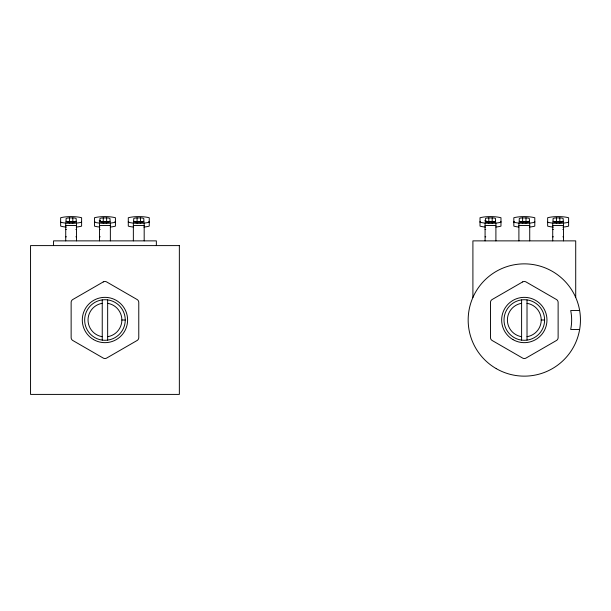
<?xml version="1.0" encoding="UTF-8"?>
<svg xmlns="http://www.w3.org/2000/svg" width="611" height="611" viewBox="0 0 611 611"><rect width="100%" height="100%" fill="white"/><g stroke="black" fill="none" stroke-linecap="round" stroke-linejoin="round"><path stroke-width="0.92" d="M66.057 222.205L66.057 218.738A3.383 0.825 0 0 1 69.44 217.913L72.824 217.913A3.383 0.825 0 0 1 76.207 218.738L76.207 222.205M99.876 222.205L99.876 218.738A3.383 0.825 0 0 1 103.259 217.913L106.642 217.913A3.383 0.825 0 0 1 110.026 218.738L110.026 222.205M133.702 222.205L133.702 218.738A3.383 0.825 0 0 1 137.078 217.913L140.461 217.913A3.383 0.825 0 0 1 143.845 218.738L143.845 222.205M485.417 222.205L485.417 218.738A3.383 0.825 0 0 1 488.8 217.913L492.183 217.913A3.383 0.825 0 0 1 495.567 218.738L495.567 222.205M519.235 222.205L519.235 218.738A3.383 0.825 0 0 1 522.619 217.913L526.002 217.913A3.383 0.825 0 0 1 529.386 218.738L529.386 222.205M553.054 222.205L553.054 218.738A3.383 0.825 0 0 1 556.438 217.913L559.821 217.913A3.383 0.825 0 0 1 563.205 218.738L563.205 222.205M67.05 222.091A3.383 0.825 0 0 1 69.44 221.846L72.824 221.846A3.383 0.825 0 0 1 75.214 222.091M100.868 222.091A3.383 0.825 0 0 1 103.259 221.846L106.642 221.846A3.383 0.825 0 0 1 109.033 222.091M134.687 222.091A3.383 0.825 0 0 1 137.078 221.846L140.461 221.846A3.383 0.825 0 0 1 142.852 222.091M486.409 222.091A3.383 0.825 0 0 1 488.8 221.846L492.183 221.846A3.383 0.825 0 0 1 494.574 222.091M520.228 222.091A3.383 0.825 0 0 1 522.619 221.846L526.002 221.846A3.383 0.825 0 0 1 528.393 222.091M554.047 222.091A3.383 0.825 0 0 1 556.438 221.846L559.821 221.846A3.383 0.825 0 0 1 562.212 222.091M66.057 221.22A3.383 0.825 0 0 0 69.44 222.045L72.824 222.045A3.383 0.825 0 0 0 76.207 221.22M99.876 221.22A3.383 0.825 0 0 0 103.259 222.045L106.642 222.045A3.383 0.825 0 0 0 110.026 221.22M133.702 221.22A3.383 0.825 0 0 0 137.078 222.045L140.461 222.045A3.383 0.825 0 0 0 143.845 221.22M485.417 221.22A3.383 0.825 0 0 0 488.8 222.045L492.183 222.045A3.383 0.825 0 0 0 495.567 221.22M519.235 221.22A3.383 0.825 0 0 0 522.619 222.045L526.002 222.045A3.383 0.825 0 0 0 529.386 221.22M553.054 221.22A3.383 0.825 0 0 0 556.438 222.045L559.821 222.045A3.383 0.825 0 0 0 563.205 221.22M65.721 225.543L76.543 225.543M99.54 225.543L110.362 225.543M133.358 225.543L144.181 225.543M485.081 225.543L495.903 225.543M518.899 225.543L529.722 225.543M552.718 225.543L563.541 225.543M65.721 229.484L66.4 229.484M75.871 229.484L76.543 229.484M99.54 229.484L100.219 229.484M485.081 229.484L485.753 229.484M552.718 229.484L553.398 229.484M562.861 229.484L563.541 229.484M65.721 236.808L66.4 236.808M75.871 236.808L76.543 236.808M99.54 236.808L100.219 236.808M485.081 236.808L485.753 236.808M552.718 236.808L553.398 236.808M562.861 236.808L563.541 236.808M579.648 310.533L570.697 310.533A47.345 47.345 0 0 1 570.697 329.474L579.648 329.474M121.864 320.004L125.247 320.004A20.293 20.293 0 0 0 94.804 302.43A20.293 20.293 0 0 0 94.804 337.578A20.293 20.293 0 0 0 125.247 320.004M541.216 320.004L544.6 320.004A20.293 20.293 0 0 1 514.164 337.578A20.293 20.293 0 0 1 514.164 302.43A20.293 20.293 0 0 1 544.6 320.004M575.715 297.442L575.715 240.871L472.906 240.871L472.906 297.442M563.541 223.099L563.541 240.871M559.821 217.913L559.821 221.846M559.821 222.045L559.821 223.03M556.438 217.913L556.438 221.846M556.438 222.045L556.438 223.03M552.718 223.099L552.718 240.871M529.722 223.099L529.722 240.871M527.018 299.894L527.018 340.113M526.002 217.913L526.002 221.846M526.002 222.045L526.002 223.03M522.619 217.913L522.619 221.846M522.619 222.045L522.619 223.03M521.603 299.894L521.603 340.113M518.899 223.099L518.899 240.871M495.903 223.099L495.903 240.871M492.183 217.913L492.183 221.846M492.183 222.045L492.183 223.03M488.8 217.913L488.8 221.846M488.8 222.045L488.8 223.03M485.081 223.099L485.081 240.871M156.355 245.584L156.355 240.871L53.547 240.871L53.547 245.584M144.181 223.099L144.181 240.871M140.461 217.913L140.461 221.846M140.461 222.045L140.461 223.03M137.078 217.913L137.078 221.846M137.078 222.045L137.078 223.03M133.358 223.099L133.358 240.871M110.362 223.099L110.362 240.871M107.658 299.894L107.658 340.113M106.642 217.913L106.642 221.846M106.642 222.045L106.642 223.03M103.259 217.913L103.259 221.846M103.259 222.045L103.259 223.03M102.243 299.894L102.243 340.113M99.54 223.099L99.54 240.871M76.543 223.099L76.543 240.871M72.824 217.913L72.824 221.846M72.824 222.045L72.824 223.03M69.44 217.913L69.44 221.846M69.44 222.045L69.44 223.03M65.721 223.099L65.721 240.871M107.658 303.316A16.909 16.909 0 0 1 107.658 336.699M102.243 336.699A16.909 16.909 0 0 1 102.243 303.316M81.614 222.198A13.862 3.383 0 0 1 60.649 222.198M76.215 227.063A13.862 3.383 0 0 0 81.614 226.131L81.614 217.76A13.862 3.383 0 0 0 60.649 217.76L60.649 226.131A13.862 3.383 0 0 0 66.378 227.093M149.252 222.198A13.862 3.383 0 0 1 128.287 222.198M143.852 227.063A13.862 3.383 0 0 0 149.252 226.131L149.252 217.76A13.862 3.383 0 0 0 128.287 217.76L128.287 226.131A13.862 3.383 0 0 0 133.358 227.032M128.287 221.701A13.862 3.383 0 0 1 128.776 221.572M148.771 221.572A13.862 3.383 0 0 1 149.252 221.701M115.433 222.198A13.862 3.383 0 0 1 94.468 222.198M110.362 227.032A13.862 3.383 0 0 0 115.433 226.131L115.433 217.76A13.862 3.383 0 0 0 94.468 217.76L94.468 226.131A13.862 3.383 0 0 0 99.868 227.063M94.468 221.701A13.862 3.383 0 0 1 94.957 221.572M99.188 220.838A13.862 3.383 0 0 1 100.594 220.701M114.944 221.572A13.862 3.383 0 0 1 115.433 221.701M527.018 303.316A16.909 16.909 0 0 1 527.018 336.699M521.603 336.699A16.909 16.909 0 0 1 521.603 303.316M500.974 222.198A13.862 3.383 0 0 1 480.009 222.198M495.903 227.032A13.862 3.383 0 0 0 500.974 226.131L500.974 217.76A13.862 3.383 0 0 0 480.009 217.76L480.009 226.131A13.862 3.383 0 0 0 485.409 227.063M480.009 221.701A13.862 3.383 0 0 1 480.498 221.572M484.729 220.838A13.862 3.383 0 0 1 486.127 220.701M500.485 221.572A13.862 3.383 0 0 1 500.974 221.701M568.612 222.198A13.862 3.383 0 0 1 547.647 222.198M562.884 227.093A13.862 3.383 0 0 0 568.612 226.131L568.612 217.76A13.862 3.383 0 0 0 547.647 217.76L547.647 226.131A13.862 3.383 0 0 0 553.375 227.093M534.793 222.198A13.862 3.383 0 0 1 513.828 222.198M529.393 227.063A13.862 3.383 0 0 0 534.793 226.131L534.793 217.76A13.862 3.383 0 0 0 513.828 217.76L513.828 226.131A13.862 3.383 0 0 0 518.899 227.032M513.828 221.701A13.862 3.383 0 0 1 514.317 221.572M534.304 221.572A13.862 3.383 0 0 1 534.793 221.701M103.259 281.931L72.824 299.505A3.383 3.383 0 0 0 71.136 302.43L71.136 337.578A3.383 3.383 0 0 0 72.824 340.51L103.259 358.077A3.383 3.383 0 0 0 106.642 358.077L137.078 340.51A3.383 3.383 0 0 0 138.773 337.578L138.773 302.43A3.383 3.383 0 0 0 137.078 299.505L106.642 281.931A3.383 3.383 0 0 0 103.259 281.931M522.619 281.931L492.183 299.505A3.383 3.383 0 0 0 490.488 302.43L490.488 337.578A3.383 3.383 0 0 0 492.183 340.51L522.619 358.077A3.383 3.383 0 0 0 526.002 358.077L556.438 340.51A3.383 3.383 0 0 0 558.126 337.578L558.126 302.43A3.383 3.383 0 0 0 556.438 299.505L526.002 281.931A3.383 3.383 0 0 0 522.619 281.931M179.351 245.599L30.55 245.599L30.55 394.408L179.351 394.408L179.351 245.599M93.62 339.624A22.66 22.66 0 0 0 127.607 320.004A22.66 22.66 0 0 0 93.62 300.383A22.66 22.66 0 0 0 93.62 339.624M496.239 368.624A56.143 56.143 0 0 0 580.45 320.004A56.143 56.143 0 0 0 496.239 271.383A56.143 56.143 0 0 0 496.239 368.624M512.98 339.624A22.66 22.66 0 0 0 546.967 320.004A22.66 22.66 0 0 0 512.98 300.383A22.66 22.66 0 0 0 512.98 339.624"/></g></svg>
